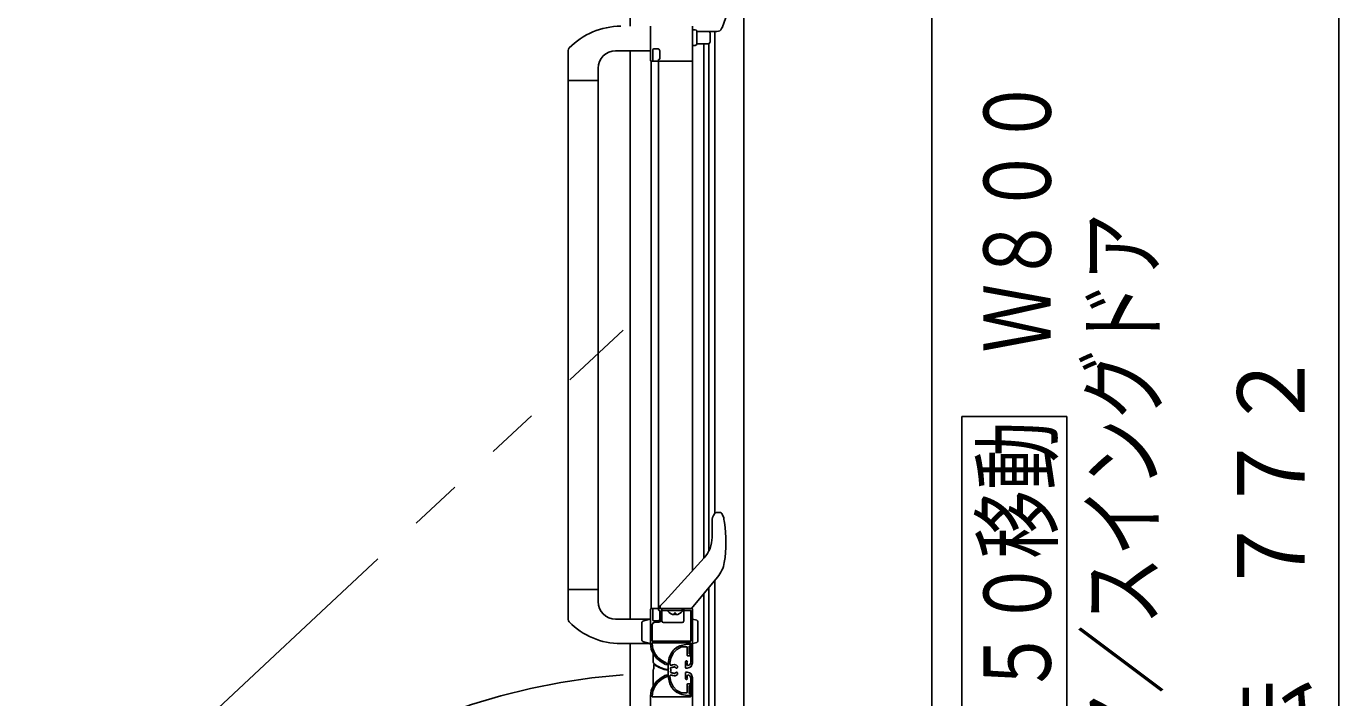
# Model space of a CAD drawing. Units: millimetres on the paper. Extents: x -305 to 305, y -152 to 152.
# Drawn here: x -100.69 to -63.18, y 17.54 to 36.74 of the extents above; entities that cross this region are included whole.
import ezdxf
from ezdxf.enums import TextEntityAlignment as Align

# ---------------------------------------------------------------- set-up
doc = ezdxf.new("R2010")
doc.units = ezdxf.units.MM
doc.linetypes.add('USER2', pattern=[15, 7.5, -1.5, 1.5, -1.5, 1.5, -1.5])
doc.layers.add('0-0_0', color=7, linetype='Continuous', lineweight=25)
doc.layers.add('0-1_VIEW0001', color=7, linetype='Continuous', lineweight=25)
doc.styles.add('ＭＳ ゴシック', font='')
doc.styles.get('ＭＳ ゴシック').set_extended_font_data('MS Gothic')

msp = doc.modelspace()

# ---------------------------------------------------------------- linework, layer by layer
at = {"layer": '0-0_0'}
msp.add_line((-63.184, -0.359), (-63.184, 37.041), dxfattribs=at)
at = {"layer": '0-1_VIEW0001'}
for p, q in [((-74.809, -1.958), (-74.809, 38.641)), ((-82.849, 36.74), (-82.849, 35.755)), ((-81.649, 36.74), (-81.649, 21.178)), ((-81.649, 36.64), (-81.574, 36.64)), ((-81.524, 36.24), (-81.524, 36.59)), ((-81.199, 36.59), (-81.524, 36.59)), ((-81.052, 36.59), (-81.234, 36.59)), ((-81.149, 36.54), (-81.149, 36.29)), ((-80.953, 36.59), (-81.052, 36.59)), ((-81.007, 22.818), (-81.007, 36.59)), ((-80.806, 36.699), (-80.806, 36.699)), ((-85.199, 36.05), (-85.199, 19.78)), ((-82.849, 36.04), (-83.849, 36.04)), ((-83.434, 36.041), (-83.434, 19.791)), ((-82.784, 35.77), (-82.784, 36.065)), ((-82.759, 36.09), (-82.634, 36.09)), ((-82.584, 36.04), (-82.584, 35.815)), ((-81.574, 36.19), (-81.649, 36.19)), ((-81.199, 36.24), (-81.524, 36.24)), ((-81.324, 21.533), (-81.324, 36.24)), ((-81.184, 21.733), (-81.184, 36.24)), ((-82.834, 35.74), (-81.649, 35.74)), ((-82.834, 20.09), (-82.834, 35.74)), ((-82.834, 35.74), (-82.807, 35.74)), ((-82.794, 35.748), (-82.786, 35.762)), ((-82.624, 35.775), (-82.624, 35.77)), ((-82.624, 35.74), (-82.624, 20.09)), ((-82.622, 35.762), (-82.613, 35.748)), ((-82.6, 35.74), (-81.659, 35.74)), ((-84.349, 35.54), (-84.349, 20.29)), ((-84.349, 35.19), (-85.199, 35.19)), ((-70.954, 25.579), (-73.954, 25.579)), ((-73.954, 1.579), (-73.954, 25.579)), ((-70.954, 1.579), (-70.954, 25.579)), ((-81.09, 22.585), (-81.09, 22.585)), ((-81.089, 22.128), (-81.09, 22.541)), ((-80.943, 22.841), (-80.869, 22.841)), ((-80.757, 22.684), (-80.799, 22.793)), ((-80.753, 22.671), (-80.757, 22.684)), ((-80.733, 22.55), (-80.738, 22.55)), ((-82.443, 20.308), (-81.316, 21.541)), ((-80.746, 21.414), (-80.741, 21.414)), ((-84.349, 20.641), (-85.199, 20.641)), ((-80.935, 20.987), (-81.674, 20.091)), ((-81.187, 0.44), (-81.187, 20.688)), ((-81.011, 0.09), (-81.011, 20.902)), ((-80.938, 20.989), (-80.935, 20.987)), ((-82.561, 20.18), (-82.443, 20.308)), ((-81.327, 0.44), (-81.327, 20.518)), ((-82.849, 20.075), (-82.849, 19.091)), ((-82.807, 20.09), (-82.834, 20.09)), ((-81.659, 20.09), (-82.834, 20.09)), ((-82.786, 20.069), (-82.794, 20.083)), ((-82.784, 19.765), (-82.784, 20.061)), ((-82.624, 20.061), (-82.624, 20.055)), ((-82.613, 20.083), (-82.622, 20.069)), ((-82.584, 20.015), (-82.584, 19.79)), ((-82.574, 20.091), (-82.574, 20.146)), ((-82.539, 20.025), (-82.539, 19.775)), ((-82.524, 19.741), (-82.524, 20.09)), ((-81.709, 20.04), (-82.524, 20.04)), ((-82.17, 19.916), (-82.17, 19.96)), ((-81.941, 20.041), (-81.941, 20.076)), ((-81.899, 20.09), (-81.899, 19.741)), ((-81.699, 19.17), (-81.699, 20.03)), ((-81.649, 20.041), (-81.649, 20.08)), ((-81.649, 18.545), (-81.649, 20.07)), ((-82.849, 19.791), (-83.849, 19.791)), ((-83.099, 19.216), (-83.099, 19.667)), ((-82.849, 19.791), (-83.043, 19.739)), ((-82.804, 19.625), (-82.804, 19.175)), ((-82.634, 19.74), (-82.759, 19.74)), ((-82.614, 19.7), (-82.729, 19.7)), ((-82.474, 19.691), (-81.949, 19.691)), ((-81.649, 19.791), (-81.525, 19.758)), ((-81.499, 19.158), (-81.499, 19.724)), ((-82.849, 19.091), (-83.043, 19.143)), ((-82.789, 19.16), (-81.709, 19.16)), ((-83.701, 19.091), (-82.849, 19.091)), ((-83.434, 19.091), (-83.434, -0.785)), ((-82.804, 19.089), (-82.804, 19.1)), ((-82.789, 19.115), (-81.714, 19.115)), ((-82.769, 18.791), (-82.769, 18.559)), ((-81.813, 18.995), (-81.955, 18.995)), ((-81.803, 19.07), (-81.723, 19.07)), ((-81.798, 18.755), (-81.798, 18.98)), ((-81.748, 19.005), (-81.748, 18.805)), ((-81.723, 19.02), (-81.733, 19.02)), ((-81.733, 18.79), (-81.728, 18.79)), ((-81.713, 18.775), (-81.713, 18.755)), ((-81.708, 19.055), (-81.708, 19.035)), ((-81.699, 19.1), (-81.699, 18.56)), ((-81.644, 19.092), (-81.525, 19.124)), ((-82.758, 18.372), (-82.758, 18.478)), ((-82.549, 18.57), (-82.419, 18.495)), ((-82.425, 18.55), (-82.526, 18.609)), ((-82.413, 18.496), (-82.364, 18.496)), ((-82.349, 18.48), (-82.349, 18.364)), ((-82.343, 18.15), (-82.343, 18.53)), ((-82.293, 18.53), (-82.293, 18.505)), ((-82.293, 18.53), (-82.293, 18.524)), ((-82.293, 18.524), (-82.292, 18.494)), ((-82.098, 18.388), (-82.105, 18.388)), ((-82.078, 18.45), (-82.078, 18.408)), ((-81.854, 18.567), (-81.854, 18.415)), ((-81.829, 18.39), (-81.799, 18.39)), ((-81.804, 18.485), (-81.804, 18.537)), ((-81.728, 18.74), (-81.783, 18.74)), ((-82.769, 17.89), (-82.769, 18.341)), ((-82.549, 18.111), (-82.419, 18.186)), ((-82.425, 18.131), (-82.526, 18.072)), ((-82.413, 18.185), (-82.364, 18.185)), ((-82.349, 18.2), (-82.349, 18.319)), ((-82.293, 18.166), (-82.293, 18.15)), ((-82.293, 18.166), (-82.293, 18.152)), ((-82.105, 18.273), (-82.098, 18.273)), ((-82.078, 18.253), (-82.078, 18.21)), ((-81.854, 18.095), (-81.854, 18.245)), ((-81.829, 18.27), (-81.799, 18.27)), ((-81.804, 18.175), (-81.804, 18.124)), ((-81.699, 18.1), (-81.699, 17.58)), ((-81.649, -0.06), (-81.649, 18.116)), ((-81.955, 17.685), (-81.813, 17.685)), ((-81.798, 17.7), (-81.798, 17.925)), ((-81.783, 17.94), (-81.728, 17.94)), ((-81.748, 17.875), (-81.748, 17.675)), ((-81.728, 17.89), (-81.733, 17.89)), ((-81.733, 17.66), (-81.723, 17.66)), ((-81.713, 17.925), (-81.713, 17.905)), ((-81.708, 17.645), (-81.708, 17.625)), ((-82.849, 16.605), (-82.849, 17.592)), ((-82.804, 17.592), (-82.804, 17.58)), ((-82.789, 17.565), (-81.714, 17.565)), ((-81.723, 17.61), (-81.803, 17.61))]:
    msp.add_line(p, q, dxfattribs=at)
at = {"layer": '0-1_VIEW0001', "linetype": 'USER2'}
msp.add_line((-96.121, 16.395), (-83.634, 28.049), dxfattribs=at)
at = {"layer": '0-1_VIEW0001'}
for points in [[(-80.184, -0.785), (-80.184, 37.465), (-83.434, 37.465), (-83.434, 36.741)], [(-80.806, 36.699), (-80.699, 36.989), (-80.553, 37.257), (-80.436, 37.417)], [(-80.806, 36.699), (-80.809, 36.69), (-80.817, 36.673)], [(-82.784, 36.065), (-82.776, 36.083), (-82.759, 36.09)], [(-82.634, 36.09), (-82.598, 36.076), (-82.584, 36.04)], [(-82.849, 35.755), (-82.844, 35.745), (-82.834, 35.74)], [(-82.807, 35.74), (-82.8, 35.742), (-82.794, 35.748)], [(-82.786, 35.762), (-82.784, 35.766), (-82.784, 35.77)], [(-82.584, 35.815), (-82.591, 35.798), (-82.609, 35.79), (-82.619, 35.786), (-82.624, 35.775)], [(-82.624, 35.77), (-82.623, 35.766), (-82.622, 35.762)], [(-82.613, 35.748), (-82.608, 35.742), (-82.6, 35.74)], [(-80.757, 22.684), (-80.757, 22.681), (-80.754, 22.665), (-80.75, 22.636), (-80.744, 22.596), (-80.738, 22.55)], [(-82.834, 20.09), (-82.844, 20.086), (-82.849, 20.075)], [(-82.794, 20.083), (-82.8, 20.089), (-82.807, 20.09)], [(-82.784, 20.061), (-82.784, 20.065), (-82.786, 20.069)], [(-82.622, 20.069), (-82.623, 20.065), (-82.624, 20.061)], [(-82.624, 20.055), (-82.619, 20.045), (-82.609, 20.04), (-82.591, 20.033), (-82.584, 20.015)], [(-82.6, 20.09), (-82.608, 20.089), (-82.613, 20.083)], [(-82.524, 20.04), (-82.534, 20.036), (-82.539, 20.025)], [(-82.128, 19.916), (-82.128, 19.96), (-82.17, 19.96)], [(-81.699, 20.03), (-81.702, 20.038), (-81.709, 20.04)], [(-81.649, 20.08), (-81.652, 20.088), (-81.659, 20.09)], [(-82.729, 19.7), (-82.782, 19.679), (-82.804, 19.625)], [(-82.759, 19.74), (-82.776, 19.748), (-82.784, 19.765)], [(-82.584, 19.79), (-82.598, 19.755), (-82.634, 19.74)], [(-82.539, 19.775), (-82.561, 19.722), (-82.614, 19.7)], [(-82.804, 19.175), (-82.799, 19.165), (-82.789, 19.16)], [(-81.709, 19.16), (-81.702, 19.163), (-81.699, 19.17)], [(-82.849, 19.089), (-82.827, 18.934), (-82.768, 18.789), (-82.672, 18.666), (-82.549, 18.57)], [(-82.804, 19.1), (-82.799, 19.111), (-82.789, 19.115)], [(-82.526, 18.609), (-82.64, 18.698), (-82.729, 18.812), (-82.784, 18.946), (-82.804, 19.089)], [(-82.343, 18.53), (-82.313, 18.686), (-82.249, 18.831), (-82.185, 18.912), (-82.103, 18.976), (-82.008, 19.023), (-81.803, 19.07)], [(-81.955, 18.995), (-81.957, 18.995), (-81.96, 18.995), (-82.095, 18.927), (-82.201, 18.816), (-82.267, 18.679), (-82.293, 18.53)], [(-81.798, 18.98), (-81.802, 18.991), (-81.813, 18.995)], [(-81.783, 18.74), (-81.793, 18.745), (-81.798, 18.755)], [(-81.733, 19.02), (-81.743, 19.016), (-81.748, 19.005)], [(-81.748, 18.805), (-81.743, 18.795), (-81.733, 18.79)], [(-81.728, 18.79), (-81.717, 18.786), (-81.713, 18.775)], [(-81.713, 18.755), (-81.717, 18.745), (-81.728, 18.74)], [(-81.723, 19.07), (-81.712, 19.066), (-81.708, 19.055)], [(-81.708, 19.035), (-81.712, 19.025), (-81.723, 19.02)], [(-82.419, 18.495), (-82.374, 18.517), (-82.413, 18.549), (-82.419, 18.548), (-82.425, 18.55)], [(-82.078, 18.408), (-82.084, 18.394), (-82.098, 18.388)], [(-81.854, 18.415), (-81.846, 18.398), (-81.829, 18.39)], [(-81.785, 18.462), (-81.796, 18.468), (-81.804, 18.485)], [(-81.799, 18.39), (-81.74, 18.404), (-81.691, 18.436), (-81.649, 18.545)], [(-82.849, 17.592), (-82.827, 17.747), (-82.768, 17.892), (-82.672, 18.015), (-82.549, 18.111)], [(-82.526, 18.072), (-82.64, 17.983), (-82.729, 17.869), (-82.784, 17.735), (-82.804, 17.592)], [(-82.419, 18.186), (-82.374, 18.164), (-82.413, 18.132), (-82.419, 18.133), (-82.425, 18.131)], [(-81.803, 17.61), (-81.958, 17.64), (-82.103, 17.705), (-82.185, 17.769), (-82.249, 17.85), (-82.295, 17.945), (-82.343, 18.15)], [(-82.293, 18.15), (-82.267, 18.002), (-82.201, 17.865), (-82.095, 17.754), (-81.96, 17.686), (-81.957, 17.686), (-81.955, 17.685)], [(-82.098, 18.273), (-82.084, 18.267), (-82.078, 18.253)], [(-81.854, 18.245), (-81.846, 18.263), (-81.829, 18.27)], [(-81.785, 18.199), (-81.796, 18.193), (-81.804, 18.175)], [(-81.799, 18.27), (-81.74, 18.257), (-81.691, 18.225), (-81.649, 18.116)], [(-81.813, 17.685), (-81.802, 17.69), (-81.798, 17.7)], [(-81.798, 17.925), (-81.793, 17.936), (-81.783, 17.94)], [(-81.733, 17.89), (-81.743, 17.886), (-81.748, 17.875)], [(-81.748, 17.675), (-81.743, 17.665), (-81.733, 17.66)], [(-81.728, 17.94), (-81.717, 17.936), (-81.713, 17.925)], [(-81.713, 17.905), (-81.717, 17.895), (-81.728, 17.89)], [(-81.723, 17.66), (-81.712, 17.656), (-81.708, 17.645)], [(-82.804, 17.58), (-82.799, 17.57), (-82.789, 17.565)], [(-81.708, 17.625), (-81.712, 17.615), (-81.723, 17.61)]]:
    msp.add_lwpolyline(points, dxfattribs=at)
for centre, radius, start, end in [((-83.701, 34.69), 2.05, 90, 135.7799), ((-81.574, 36.59), 0.05, 0, 90), ((-81.199, 36.54), 0.05, 0, 90), ((-80.949, 36.737), 0.147, 268.4626, 334.2131), ((-85.099, 36.05), 0.1, 135.7799, 180), ((-83.849, 35.54), 0.5, 90, 180), ((-81.574, 36.24), 0.05, 270, 0), ((-81.199, 36.29), 0.05, 270, 0), ((-80.74, 22.595), 0.35, 144.184, 181.096), ((-82.135, 22.585), 1.045, 359.9965, 0.4865), ((-80.744, 22.594), 0.346, 179.9707, 180.7402), ((-58.075, 22.592), 23.015, 180.0166, 180.1273), ((-80.943, 22.741), 0.1, 90, 144.184), ((-80.869, 22.766), 0.075, 20.9739, 90), ((-84.362, 22.007), 3.669, 350.6984, 8.5184), ((-81.956, 22.126), 0.867, 317.5638, 0.1113), ((-81.629, 21.559), 0.9, 320.4857, 350.6984), ((-83.849, 20.291), 0.5, 180, 270), ((-82.524, 20.146), 0.05, 137.5638, 180), ((-82.348, 20.027), 0.0137, 90, 217.7141), ((-82.149, 20.18), 0.265, 217.7141, 265.4006), ((-82.149, 20.18), 0.265, 274.5994, 322.2859), ((-81.95, 20.027), 0.0137, 322.2859, 90), ((-81.926, 20.076), 0.015, 90, 180), ((-85.099, 19.781), 0.1, 180, 224.2201), ((-83.701, 21.141), 2.05, 224.2201, 270), ((-83.024, 19.667), 0.075, 105, 180), ((-82.474, 19.741), 0.05, 180, 270), ((-81.949, 19.741), 0.05, 270, 0), ((-81.534, 19.724), 0.035, 0, 75), ((-83.024, 19.216), 0.075, 180, 255), ((-81.534, 19.158), 0.035, 285, 0), ((-81.714, 19.1), 0.015, 0, 90), ((-82.719, 18.559), 0.05, 180, 230.5544), ((-82.743, 18.478), 0.015, 52.6172, 180), ((-82.249, 19.131), 0.79, 230.5544, 261.4693), ((-82.249, 19.125), 0.8, 232.6172, 261.8909), ((-82.364, 18.481), 0.015, 0, 90), ((-82.268, 18.495), 0.025, 182.159, 210.3632), ((-82.27, 18.49), 0.02, 201.0287, 250.5831), ((-82.244, 18.373), 0.0365, 69.0791, 221.972), ((-82.273, 18.485), 0.015, 252.4215, 270.691), ((-82.28, 18.62), 0.15, 273.1076, 285.4402), ((-82.162, 18.238), 0.25, 100.9554, 108.3789), ((-82.183, 18.331), 0.09, 91.7562, 122.3056), ((-82.17, 18.365), 0.125, 77.5985, 108.0436), ((-82.169, 18.409), 0.02, 17.6173, 143.1076), ((-82.183, 18.331), 0.09, 42.9462, 68.9687), ((-82.181, 18.341), 0.15, 46.449, 75.5472), ((-82.104, 18.408), 0.02, 228.9668, 267.6173), ((-81.774, 18.506), 0.1, 137.8251, 142.6611), ((-81.789, 18.528), 0.075, 115.6641, 142.3812), ((-81.818, 18.583), 0.0125, 47.5395, 107.9146), ((-81.833, 18.567), 0.035, 16.4181, 47.2707), ((-81.789, 18.539), 0.015, 144.81, 184.9839), ((-81.837, 18.564), 0.04, 335.1989, 18.7354), ((-81.799, 18.56), 0.1, 278.1445, 0), ((-82.719, 18.341), 0.05, 148.7408, 180), ((-82.364, 18.364), 0.015, 261.4693, 0), ((-82.364, 18.2), 0.015, 270, 0), ((-82.364, 18.319), 0.015, 0, 81.8909), ((-82.278, 18.166), 0.015, 156.7117, 180.1135), ((-82.268, 18.165), 0.025, 149.6368, 163.3784), ((-82.27, 18.17), 0.02, 109.4169, 158.9713), ((-82.244, 18.287), 0.0365, 137.1857, 295.4671), ((-82.273, 18.175), 0.015, 89.309, 107.5785), ((-82.183, 18.331), 0.09, 168.7454, 192.8549), ((-82.28, 18.04), 0.15, 74.5598, 86.8924), ((-82.162, 18.422), 0.25, 251.6211, 259.0446), ((-82.183, 18.331), 0.09, 239.7979, 267.5889), ((-82.17, 18.296), 0.125, 251.9564, 282.4015), ((-82.169, 18.252), 0.02, 211.6618, 347.2628), ((-82.183, 18.331), 0.09, 291.3357, 316.5268), ((-82.181, 18.319), 0.15, 284.4529, 313.551), ((-82.106, 18.253), 0.02, 85.9761, 124.6266), ((-81.774, 18.156), 0.1, 217.3389, 222.1749), ((-81.789, 18.135), 0.075, 217.6188, 244.3359), ((-81.818, 18.079), 0.0125, 252.0854, 312.4605), ((-81.833, 18.096), 0.035, 312.7293, 343.5819), ((-81.789, 18.124), 0.015, 175.0161, 215.19), ((-81.837, 18.099), 0.04, 341.2646, 24.8011), ((-81.799, 18.1), 0.1, 0, 81.8555), ((-81.714, 17.58), 0.015, 270, 0)]:
    msp.add_arc(centre, radius, start, end, dxfattribs=at)
at = {"layer": '0-1_VIEW0001', "linetype": 'USER2'}
msp.add_arc((-82.279, -0.159), 18.408, 94.2216, 180, dxfattribs=at)

# ---------------------------------------------------------------- texts
at = {"layer": '0-0_0', "style": 'ＭＳ ゴシック', "width": 0.9}
msp.add_text('額縁内法\u3000７７２', height=1.921, rotation=90, dxfattribs=at).set_placement((-63.586, 8.631), align=Align.BOTTOM_LEFT)
at = {"layer": '0-1_VIEW0001', "style": 'ＭＳ ゴシック', "width": 0.75}
for s, p in [('ドア位置ＢＲ\u3000２５０移動\u3000Ｗ８００', (-70.835, 1.864)), ('２枚折りドア／スイングドア', (-67.838, 5.864))]:
    msp.add_text(s, height=1.921, rotation=90, dxfattribs=at).set_placement(p, align=Align.BOTTOM_LEFT)

doc.saveas('drawing.dxf')
